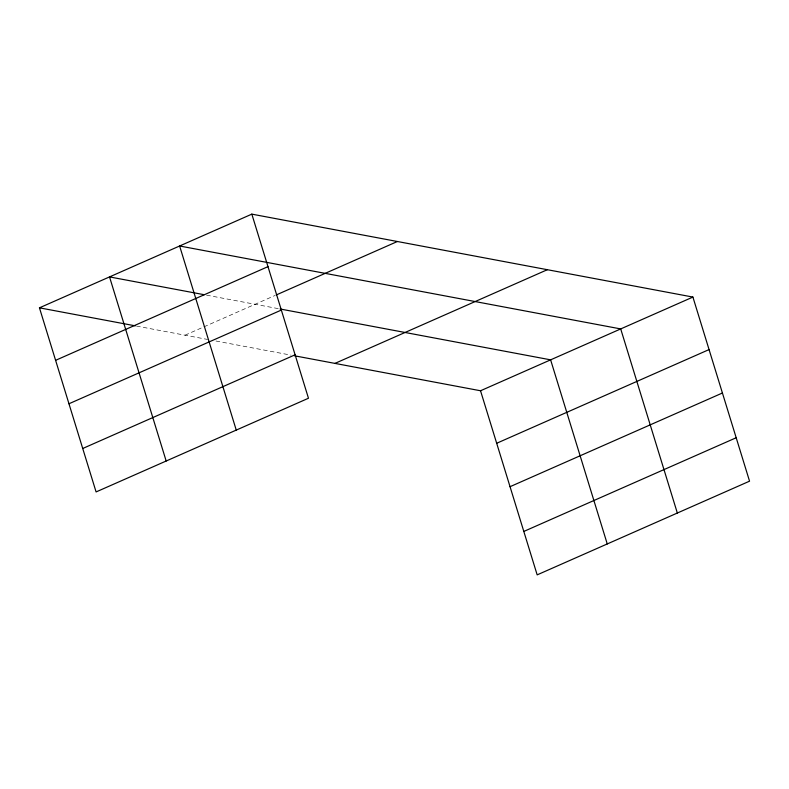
<?xml version="1.0" encoding="UTF-8"?>
<svg xmlns="http://www.w3.org/2000/svg" width="789" height="789" viewBox="0 0 789 789"><rect width="100%" height="100%" fill="white"/><g stroke="black" fill="none" stroke-linecap="round" stroke-linejoin="round"><path stroke-width="0.59" stroke-dasharray="3.94 2.96" d="M185.011 335.197L202.803 327.346M203.917 326.853L275.114 295.441M206.57 295.155L278.902 308.755M136.487 326.074L207.625 339.448M215.949 341.016L290.934 355.119"/><path stroke-width="1.18" d="M251.829 214.135L308.469 398.238L96.09 491.932L39.45 307.828L251.829 214.135L692.91 297.068L749.55 481.172L537.171 574.865L480.531 390.762L294.504 355.79M55.605 360.326L267.984 266.643M276.229 294.958L397.39 241.503M68.959 403.761L281.348 310.067M82.727 448.497L295.106 354.803M334.97 363.394L547.359 269.7M480.531 390.762L692.91 297.068M496.685 443.27L709.064 349.576M510.039 486.695L722.428 393.001M523.807 531.441L736.186 437.747M204.203 294.711L109.533 276.909L166.173 461.013M280.085 308.982L550.614 359.843L607.254 543.946M39.45 307.828L135.304 325.847M677.337 513.028L620.706 328.924L179.626 245.99L236.256 430.094"/></g></svg>
